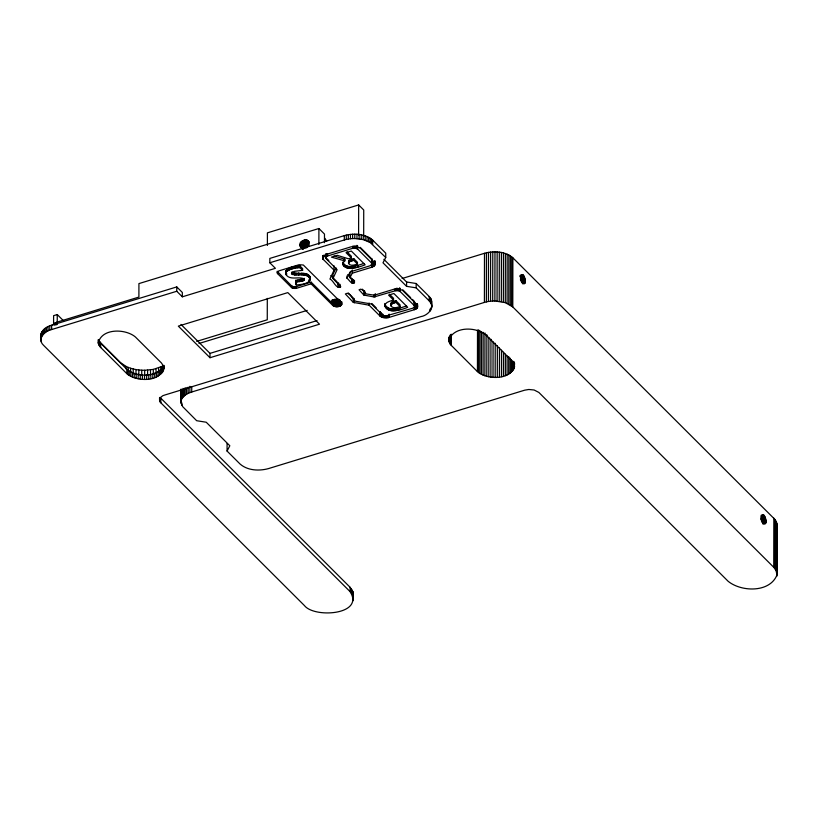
<?xml version="1.0" encoding="UTF-8"?>
<svg xmlns="http://www.w3.org/2000/svg" width="818" height="818" viewBox="0 0 818 818"><rect width="100%" height="100%" fill="white"/><g stroke="black" fill="none" stroke-linecap="round" stroke-linejoin="round"><path stroke-width="1.23" d="M40.9 339.45C39.049 332.241 45.276 326.73 51.646 325.206L176.77 286.913L182.342 292.466L182.332 296.822L275.4 268.324L269.828 262.762L269.838 258.416L344.317 235.625C353.703 233.058 365.053 233.529 372.701 240.144L385.738 253.151L385.728 257.496L382.998 262.803L406.577 286.331L416.157 287.854L429.194 300.86C435.933 306.985 427.947 315.523 421.076 316.566L164.909 394.982C161.473 395.493 157.475 399.767 160.849 402.824L350.104 591.659C364.869 614.88 314.419 618.357 304.48 605.617L43.518 345.257C36.779 339.133 44.765 330.595 51.636 329.552L176.76 291.259L182.332 296.822M40.982 340.656L41.053 333.897M41.289 341.852L40.91 335.104M41.432 337.057L41.432 332.711M42.025 335.891L42.035 331.546M42.843 334.766L42.853 330.421M43.865 333.703L43.875 329.357M45.092 332.701L45.102 328.355M46.493 331.781L46.503 327.435M48.068 330.942L48.068 326.597M49.786 330.196L49.796 325.85M51.636 329.552L51.646 325.206M53.589 324.245L53.61 315.666L57.26 314.552L63.579 320.861M54.918 325.564L54.918 323.079L57.229 322.077L138.896 297.077L138.927 283.601L318.908 228.508L324.48 234.071L324.47 242.69M56.401 324.848L56.401 322.364M57.229 324.562L57.26 314.552M163.907 365.349C163.661 382.405 136.831 382.497 126.79 373.611L99.755 346.505L98.252 343.049L98.221 339.685M98.528 344.225L98.538 339.879L100.706 343.223L126.8 369.266C136.903 377.384 156.892 377.865 163.764 365.544L163.753 369.889M99.029 345.38L99.039 341.034M99.755 346.505L99.765 342.159M100.696 347.568L100.706 343.223M125.87 368.826L125.88 366.341L120.43 362.527L98.835 340.973M126.79 373.611L126.8 369.266M127.935 374.613L127.945 370.268M128.15 371.096L128.15 367.374L125.88 366.341M129.264 375.554L129.275 371.208M130.614 371.986L130.614 368.264L128.15 367.374M130.778 376.403L130.778 372.047M132.434 377.149L132.444 372.803M133.232 373.969L133.242 369L130.614 368.264M134.234 377.804L134.244 373.458M135.982 374.542L135.993 369.572L133.242 369M136.156 378.335L136.166 373.99M138.16 378.765L138.17 374.419M138.825 374.951L138.835 369.981L135.993 369.572M140.246 379.061L140.256 374.716M141.739 375.186L141.739 370.217L138.835 369.981M142.373 379.235L142.373 374.879M144.52 379.276L144.52 374.93M144.674 375.247L144.684 370.278L153.314 369.409L163.191 365.983L163.191 368.468M146.657 379.194L146.667 374.838M147.598 375.125L147.608 370.165M148.774 378.979L148.774 374.634M150.492 374.838L150.502 369.869M150.829 378.642L150.829 374.296M152.802 378.182L152.813 373.836M153.303 374.378L153.314 369.409M154.684 377.609L154.694 373.264M156.013 373.744L156.023 368.785M156.432 376.924L156.442 372.579M158.048 376.137L158.048 371.791M158.59 371.72L158.59 367.998M159.571 400.523L159.541 397.752M159.49 375.257L159.5 370.912M159.725 401.127L159.735 397.865M159.991 401.71L160.001 397.364L350.114 587.304L352.967 591.711L353.376 599.175M160.369 402.282L160.379 397.937M160.757 374.307L160.768 369.961M160.849 402.824L160.849 398.478M160.993 369.542L160.993 367.057M161.831 373.274L161.831 368.928M162.69 372.19L162.7 367.844M163.334 371.055L163.344 366.709M176.76 291.259L176.77 286.913M402.119 278.509L484.491 253.294C493.868 250.727 505.227 251.208 512.876 257.823L775.065 519.594L777.049 524.144L777.018 574.819C770.045 592.866 741.364 592.109 728.122 581.271L538.868 392.446L534.144 390.002L528.827 389.48L524.675 390.176L268.498 468.591C259.122 471.158 247.762 470.677 240.114 464.072L227.077 451.066L229.817 445.759L206.228 422.231L196.657 420.708L182.659 406.607L181.075 403.1L181.013 389.296M181.075 403.1L181.095 389.245M180.993 401.894L181.545 389.419M181.913 405.472L181.913 402.957M181.524 399.501L182.128 398.335L182.138 389.521M182.128 398.335L182.935 397.211L182.956 388.397M182.935 397.211L183.968 396.147L183.978 388.591M183.968 396.147L185.185 395.145L185.195 387.589M185.185 395.145L186.586 394.225L186.596 387.926M186.586 394.225L188.16 393.386L188.171 387.088M188.16 393.386L189.878 392.64L189.888 386.341M189.878 392.64L191.729 392.006L191.739 386.965M209.991 357.722L178.324 326.126L287.813 292.609L319.49 324.204L209.991 357.722L210.001 353.376L180.962 324.409M227.077 451.066L227.087 443.509M267.302 298.376L267.261 319.787L196.688 341.392M267.394 245.451L267.414 232.854L358.662 204.929L363.724 209.981L363.683 236.443M277.179 273.018L277.445 271.781L278.989 270.86L299.061 264.715L303.325 265.012L341.28 302.67C343.478 307.077 334.899 307.885 332.609 305.319L311.075 283.836L296.464 288.304L293.151 288.365L291.505 287.517L277.568 273.611L277.179 271.279L291.505 285.779L293.161 286.627L296.474 286.566L311.075 282.098L332.609 303.58M277.568 273.611L277.568 271.873M303.897 280.369L303.969 278.805C298.59 276.269 290.922 280.39 286.433 275.298C282.977 267.578 294.807 266.208 299.889 265.881L302.609 268.601L302.599 270.339L294.684 271.3L292.425 272.128L291.484 273.345C296.055 277.384 304.286 272.322 309.03 277.128C313.018 283.57 300.073 284.776 296.188 284.92L295.605 280.39L303.897 278.631L303.897 280.369L303.181 280.799L295.605 282.128M285.809 274.02L285.922 271.085M285.922 272.823L286.116 270.686M286.106 272.425L286.341 270.349M286.433 275.298L286.433 273.549L286.862 274.03M286.331 272.087L286.719 269.899M286.719 271.637L287.179 269.48M287.179 271.218L287.752 269.061M287.752 270.799L288.468 270.369L288.468 268.631M288.468 270.369L289.357 269.92L289.368 268.181M289.357 269.92L290.502 269.449L290.502 267.711M291.505 287.517L291.505 285.779M291.801 273.958L291.811 272.22L294.245 273.1L306.116 273.723L309.777 276.331L310.114 279.664M291.893 274.05L291.893 272.312M290.502 269.449L291.995 268.948L292.006 267.21M292.21 288.018L292.21 286.28M292.772 274.572L292.772 272.834M293.018 274.644L293.018 272.905M293.151 288.365L293.161 286.627M291.995 268.948L293.938 268.416L293.948 266.678M294.235 274.838L294.245 273.1M294.255 288.539L294.255 286.801M294.828 274.879L294.838 273.14M295.39 288.519L295.4 286.781M293.938 268.416L295.697 268.048L295.707 266.31M295.973 274.899L295.973 273.161M296.188 284.92L295.605 280.39M296.464 288.304L296.474 286.566M295.697 268.048L297.333 267.803L297.333 266.065M297.803 281.954L297.813 280.216M298.335 274.848L298.335 273.11M297.333 267.803L298.877 267.67L298.877 265.932M298.989 274.828L298.999 273.089M299.531 281.75L299.531 280.012M302.599 270.339L299.879 267.619L299.889 265.881M300.727 281.535L300.727 279.797M301.402 274.797L301.402 273.059M301.781 281.28L301.791 279.541M302.271 281.147L302.271 279.408M302.66 274.848L302.67 273.11M303.181 280.799L303.192 279.061M303.55 274.92L303.56 273.181M304.184 280.053L304.184 278.314M304.429 275.053L304.429 273.314M305.308 275.237L305.308 273.498M306.116 275.461L306.116 273.723M306.648 275.635L306.658 273.897M307.2 275.86L307.2 274.122M307.691 276.116L307.691 274.378M308.171 276.412L308.171 274.674M308.642 276.77L308.642 275.032M308.928 281.504L308.928 279.766M309.03 277.128L309.03 275.39M309.47 277.619L309.48 275.881M309.674 280.686L310.145 277.537M309.777 278.069L309.777 276.331M310.012 280.053L309.981 276.74M311.075 283.836L311.075 282.098M318.877 244.521L318.908 228.508M336.178 268.018L332.987 274.183L332.977 278.529L340.789 286.821C336.249 289.858 333.458 280.104 329.93 279.061L334.041 270.175L323.11 259.224L322.599 255.911M322.865 258.856L322.875 255.594M323.11 259.224L323.12 255.962M323.417 259.572L323.427 255.226M332.977 278.529L337.098 269.654L326.157 258.733L325.728 254.255M325.769 258.14L326.045 253.641M326.045 256.903L326.679 254.204M326.679 256.382L327.578 255.993L327.578 253.815M332.2 300.605L332.19 303.038L332.006 300.022M332.609 305.319L332.619 299.93M333.223 305.809L333.233 299.562M334.02 306.208L334.03 299.961M334.041 270.175L334.051 265.83M334.951 306.505L334.961 299.01M335.973 306.689L335.983 299.184M336.505 306.73L336.515 299.235M337.568 306.719L337.589 299.224M337.906 287.016L337.916 282.67M338.611 306.576L338.632 299.081M338.652 287.394L338.652 283.048M339.582 306.321L339.593 300.073M339.807 287.415L339.807 284.153M339.961 287.384L339.971 285.206M340.114 287.333L340.114 285.165M340.421 305.952L340.431 300.952M341.096 305.492L341.106 301.75M341.576 304.971L341.587 302.466M341.852 304.398L341.852 301.893M333.877 256.065L344.777 259.153L344.777 260.891L331.433 257.118L337.292 255.328L348.529 258.805L351.341 257.946L346.034 252.65L351.311 251.034L365.135 264.827C359.746 266.903 343.407 272.844 342.803 262.118C346.137 270.308 358.192 265.196 363.928 263.457M342.946 264.695L342.957 262.956L344.777 260.891M343.151 265.134L343.161 263.396M343.427 265.533L343.437 263.795M343.805 265.952L343.805 264.214M343.979 266.126L343.989 264.388M269.828 262.762L344.306 239.971L344.317 235.625M344.49 261.106L344.777 259.153M344.562 266.607L344.562 264.868M345.124 267.005L345.124 265.267M345.677 267.322L345.677 265.584M346.239 267.588L346.239 265.85M344.306 239.971L346.27 239.439L346.28 235.093M346.801 267.803L346.812 266.065M354.48 280.451L354.48 282.629C351.474 285.124 348.979 279.388 346.924 278.161L346.924 275.993M347.394 267.987L347.394 266.249M348.018 268.13L348.018 266.392M346.27 239.439L348.325 239.03L348.335 234.684M348.601 263.631L348.795 260.697L353.724 258.58L357.456 262.302L357.456 264.04C354.746 264.879 349.869 266.74 348.488 263.099L348.795 260.697M348.693 268.243L348.693 266.504M348.795 262.435L349.306 260.257M349.347 268.314L349.358 266.576M354.48 282.629L349.971 277.639L349.981 273.294L351.126 271.075M349.296 261.995L350.165 261.525L350.165 259.787M348.325 239.03L350.441 238.733L350.452 234.388M350.104 591.659L350.114 587.304M350.646 268.355L350.656 266.617M350.165 261.525L350.902 261.218L350.902 259.48M351.341 257.946L351.341 256.208L346.924 251.791M351.597 282.834L351.607 278.478L347.711 274.592M351.556 268.324L351.556 266.586M351.341 593.06L351.351 588.715M350.902 261.218L352.026 260.84L352.026 259.101M352.333 283.202L352.343 278.856L351.607 278.478M349.971 277.639L352.261 273.212L352.272 269.95M350.441 238.733L352.609 238.57L352.619 234.224M352.63 268.212L352.63 266.474M327.578 255.993L352.67 248.314L352.67 246.136M352.292 594.533L352.302 590.187M353.335 302.404L345.36 293.969C349.695 290.993 352.435 300.186 355.758 301.259L371.566 304.04L382.66 315.104L385.411 316.137L412.722 308.222L414.573 306.699L414.133 305.472L400.206 291.566L398.55 290.717L395.237 290.779L374.071 296.965L363.867 295.073L359.051 289.776C361.893 287.353 364.378 292.68 366.29 293.928L374.307 295.206L394.358 289.091L399.215 288.999L402.568 290.4L416.873 304.633C419.061 306.627 416.474 309.398 414.235 309.736L388.509 317.589L382.988 317.527L379.92 315.942L369.143 305.196L353.335 302.404L353.345 298.059L348.12 292.854M352.957 596.056L352.967 591.711M353.488 283.222L353.499 279.971M353.12 600.729L353.376 594.819M353.652 283.192L353.652 279.93M357.456 264.04L353.724 260.318L353.724 258.58M352.67 248.314L353.744 248.089L353.744 245.921M353.315 597.61L353.325 593.265M353.795 283.14L353.805 280.973M353.949 268.018L353.949 266.279M354.276 302.824L354.276 298.478M385.728 257.496L370.186 242.517L363.253 239.613L354.797 238.529L354.797 234.183M346.924 278.161L350.176 271.862L370.155 265.748L372.006 264.234L371.576 263.007L357.64 249.101L354.889 248.069L354.889 245.901M355.605 267.67L355.605 265.932M355.983 248.253L355.994 246.075M356.934 248.6L356.945 245.339M356.975 238.611L356.985 234.265M357.64 249.101L357.64 245.84M357.885 267.046L357.885 265.298M358.601 235.165L358.662 204.929M359.122 238.825L359.133 234.48M361.229 239.163L361.229 234.817M363.253 239.613L363.264 235.267M363.867 295.073L363.877 290.727L362.323 289.173M364.808 295.492L364.818 291.147L363.877 290.727M365.186 240.185L365.186 235.84M366.996 240.86L367.006 236.514M368.673 241.637L368.673 237.292M369.143 305.196L369.143 303.018M370.186 242.517L370.196 238.171M371.576 258.662L371.576 263.007L371.893 259.061L360.257 247.363M371.536 243.467L371.546 239.122M352.261 273.212L371.669 267.271L371.679 265.093M372.006 264.234L372.016 259.889L371.699 260.492M372.272 267.057L372.282 262.711L374.542 261.228L374.532 265.574L371.669 267.271M372.691 244.49L372.701 240.144M372.834 266.821L372.844 262.476M373.345 266.545L373.356 262.2M373.806 266.249L373.806 261.903M374.071 296.965L374.071 294.797M374.194 265.922L374.204 261.576M374.532 265.574L374.808 260.86M374.797 265.206L375.043 261.095M375.257 296.893L375.268 293.631M379.92 315.942L379.93 311.597M380.298 316.28L380.309 311.934L380.738 316.586M381.229 316.873L381.239 312.527M381.771 317.128L381.781 313.867M382.364 317.343L382.364 314.081M382.988 317.527L382.998 314.276M383.652 317.681L383.652 315.503M384.327 317.783L384.337 315.615M384.859 306.085C384.869 301.883 390.452 301.177 393.519 300.022L388.601 295.124L393.877 293.509L407.691 307.292C401.924 309.766 386.076 315.022 384.859 304.347C388.857 312.558 400.38 308.008 406.566 305.901M385.002 306.546L384.838 303.468M385.033 317.854L385.033 315.687M385.247 307.057L385.247 305.319M385.626 307.609L385.626 305.871M385.738 317.885L385.738 315.707M386.198 308.253L386.198 306.515M386.444 317.875L386.454 315.697M386.791 308.785L386.791 307.047M387.149 317.813L387.159 315.646M387.395 309.235L387.395 307.496M387.844 317.721L387.844 315.554M387.998 309.603L387.998 307.865M388.509 317.589L388.509 315.411M388.591 309.91L388.591 308.171M389.143 317.415L389.153 314.153M389.184 310.155L389.184 308.417M389.797 310.359L389.797 308.621M390.431 310.533L390.442 308.795M390.82 305.175L391.71 302.282L395.922 300.676L400.022 304.766L400.022 306.515C397.292 307.588 391.883 309.112 390.82 305.175L392.548 303.56L395.912 302.415L400.022 306.515M390.902 305.779L390.82 303.437M391.116 310.666L391.116 308.918M391.178 306.239L391.076 302.854M391.781 310.748L391.781 309.01M391.699 304.03L391.71 302.282M392.62 310.809L392.62 309.071M392.548 303.56L392.548 301.822M393.213 303.274L393.223 301.535M393.427 310.82L393.427 309.081M393.519 300.022L393.519 298.284L389.419 294.194M394.184 302.946L394.184 301.208M394.327 310.789L394.327 309.051M395.237 290.779L395.237 288.601M395.35 310.687L395.35 308.948M395.912 302.415L395.922 300.676M396.311 290.564L396.311 288.386M396.546 310.513L396.546 308.775M397.456 290.543L397.456 288.365M397.967 310.206L397.967 308.468M398.55 290.717L398.55 288.539M399.501 291.075L399.501 287.813M399.746 309.725L399.757 307.987M400.206 291.566L400.206 288.304M406.577 286.331L406.587 281.985L383.877 259.326M414.133 305.472L414.143 301.126L412.405 299.388M414.235 309.736L414.245 307.558M414.573 306.699L414.542 301.719M414.838 309.531L414.849 305.186L416.771 304.04L416.761 308.386M415.401 309.286L415.411 304.94M415.912 309.01L415.912 304.664M416.157 287.854L416.168 283.509L406.587 281.985M416.362 308.713L416.372 304.368M417.098 308.038L417.098 303.693M417.364 307.68L417.364 304.419M417.558 307.302L417.558 304.04M429.194 300.86L429.205 296.515L416.168 283.509M429.869 311.351L429.869 309.173M430.156 301.954L430.156 297.609L429.205 296.515M430.687 310.226L430.687 308.049M430.902 303.089L430.912 298.744L430.156 297.609M431.434 304.265L430.912 298.744M431.669 307.875L431.444 299.92M431.812 306.668L431.751 301.116M448.898 341.045L448.867 337.333L448.898 341.045L450.401 344.501L477.436 371.607C487.528 380.575 514.737 380.35 514.553 362.998M449.174 342.221L449.184 337.18M449.675 343.376L449.695 335.82M450.401 344.501L450.421 334.419M451.342 345.564L451.362 334.235M477.436 371.607L477.507 330.043M478.581 372.609L478.653 329.787M479.91 373.54L479.992 330.728M481.424 374.388L481.495 331.576M483.08 375.145L483.162 332.323M191.729 392.006L484.409 302.415L484.491 253.294M484.88 375.799L484.962 332.977M484.409 302.415L486.373 301.883L486.454 252.762M486.802 376.331L486.874 334.777M486.373 301.883L488.418 301.474L488.51 252.353M488.806 376.75L488.878 337.711M488.418 301.474L490.544 301.177L490.626 252.067M490.892 377.057L490.953 339.265M490.544 301.177L492.702 301.014L492.794 251.893M493.019 377.221L493.08 341.965M777.018 574.819L775.934 570.187L773.746 567.303L512.784 306.934L505.279 302.629L494.89 300.973L494.972 251.852M495.166 377.272L495.217 343.263M497.068 301.065L497.15 251.944M497.303 377.18L497.354 345.697M499.215 301.269L499.307 252.159M499.409 376.975L499.461 348.008M501.322 301.607L501.403 252.486M501.475 376.638L501.516 350.186M503.346 302.057L503.428 252.946M503.448 376.178L503.489 352.251M505.279 302.629L505.36 253.508M505.33 375.605L505.36 354.194M507.078 374.92L507.119 356.024M507.088 303.304L507.17 254.193M508.765 304.091L508.847 254.971M508.694 374.133L508.724 356.505M510.135 373.253L510.166 358.141M510.279 304.961L510.371 255.84M511.403 372.292L511.424 359.705M511.628 305.912L511.71 256.791M512.477 371.27L512.487 361.198M512.784 306.934L512.876 257.823M513.336 370.186L513.356 361.362M513.98 369.051L514.001 361.495M514.399 367.885L514.41 364.102M773.746 567.303L773.838 518.183M774.983 568.715L775.065 519.594M775.934 570.187L776.026 521.066M776.599 571.7L776.681 522.59M776.763 576.373L777.049 524.144M525.381 281.852C524.052 267.159 515.769 278.733 524.338 283.785L525.381 281.852L521.956 282.895M766.077 521.996C764.748 507.303 756.456 518.878 765.024 523.929L766.077 521.996L762.652 523.039M331.996 302.456C332.589 298.989 337.742 299.071 340.278 300.237M285.809 271.474L285.932 272.711M397.149 288.365L396.842 290.523L396.577 288.376M448.857 339.859C454.164 326.137 475.953 326.709 486.015 334.951L512.109 360.994L513.776 363.182L514.594 366.699M304.347 248.171C319.48 237.476 291.494 237.506 302.64 249.316M342.987 262.946L342.834 264.275M374.992 264.827L374.624 262.517L360.38 248.263L355.963 246.422L351.147 246.791L325.462 254.684L323.202 256.167L322.691 258.468M414.266 302.957L414.583 302.353M371.055 265.359L371.689 264.838M52.914 324.93L54.918 323.079M343.938 259.848L344.49 259.367M371.679 262.926L372.282 262.711M414.245 305.39L414.849 305.186M352.026 260.84L353.724 260.318M198.968 343.509L307.2 310.38M210.001 353.376L317.057 320.605M520.33 275.247L522.61 274.551M519.706 276.065L523.131 275.022M520.217 276.729L523.643 275.676M520.698 277.537L524.123 276.494M521.127 278.468L524.553 277.425M520.35 279.828L524.911 278.427M520.616 280.86L525.176 279.459M521.915 281.525L525.34 280.472M521.976 282.466L525.391 281.412M522.988 283.304L525.268 282.609M522.763 283.897L525.044 283.202M761.016 515.391L763.296 514.696M761.538 515.861L763.818 515.166M760.914 516.874L764.329 515.821M761.394 517.682L764.81 516.639M760.679 518.96L765.249 517.569M761.037 519.972L765.597 518.571M762.448 520.657L765.873 519.604M761.466 522.017L766.037 520.616M762.662 522.61L766.088 521.557M762.54 523.796L765.955 522.753M763.46 524.041L765.74 523.346M298.877 267.67L299.879 267.619M352.609 238.57L354.797 238.529M353.744 248.089L354.889 248.069M492.702 301.014L494.89 300.973M303.417 248.365L300.758 247.455M141.739 370.217L144.684 370.278M302.834 248.478L300.073 246.024L303.263 249.193M402.824 289.828L410.667 297.65M324.439 256.238L328.805 260.594M371.812 303.498L376.249 307.936M307.343 240.134L308.928 241.719M306.597 239.817L308.979 242.2M305.748 239.705L308.928 242.885M304.828 239.797L308.815 243.764M304.357 239.909L309.143 244.684M303.427 240.298L308.999 245.86M302.537 240.85L308.11 246.412M301.74 241.555L307.312 247.118M301.055 242.384L306.627 247.946M300.533 243.283L305.308 248.048M300.175 244.214L304.163 248.191M330.82 275.594L337.026 281.791M303.212 248.324L300.022 245.144L303.212 248.447M300.329 246.801L302.711 249.183M391.423 304.777L390.902 304.04M349.061 262.506L348.488 261.361M163.948 368.703L163.631 366.341L161.463 362.998L135.369 336.955C125.44 328.539 101.544 328.038 98.252 343.049M324.848 238.283A15.654 11.391 -45.1 0 1 326.208 241.003M324.91 240.093A15.654 11.391 -45.1 0 1 326.873 240.799M371.975 259.255L371.965 263.601L371.975 259.255"/></g></svg>
